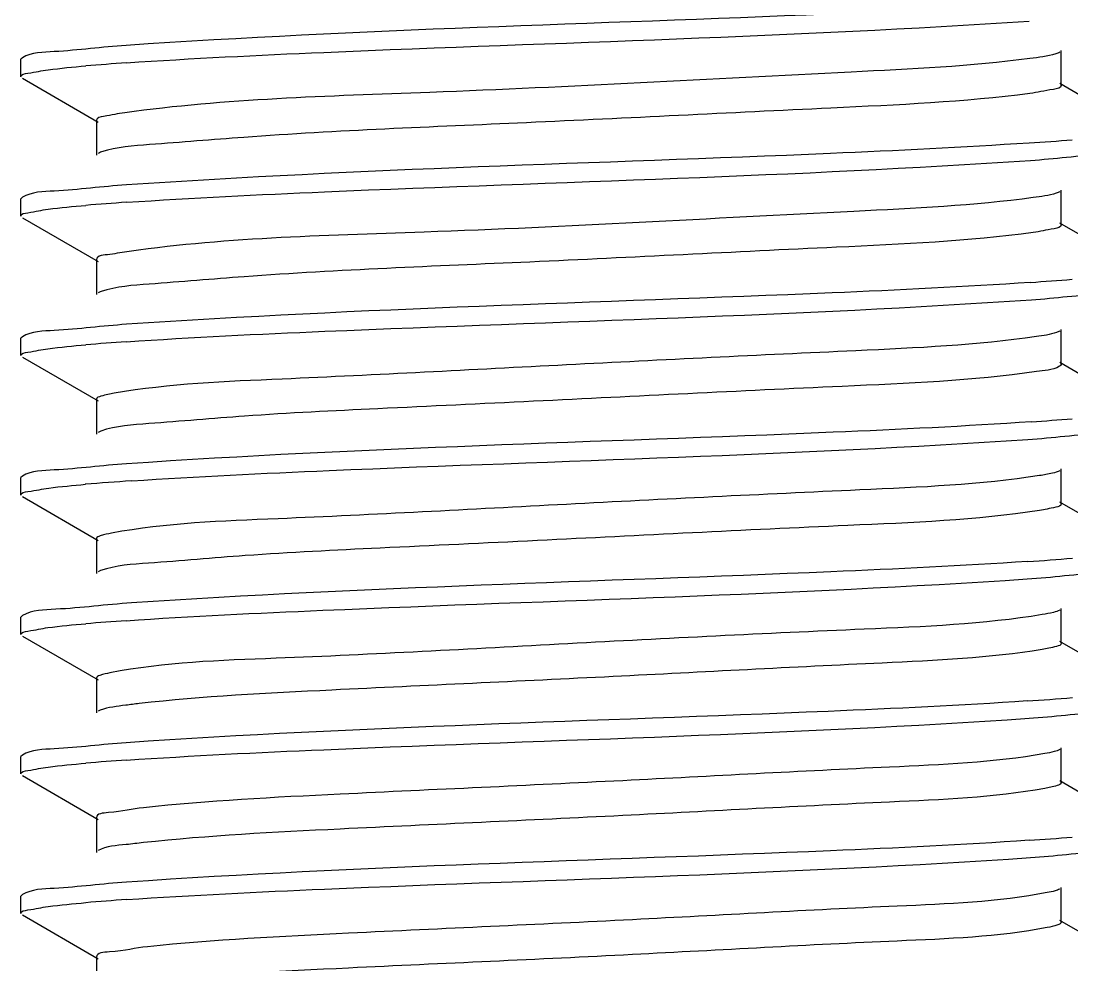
# Model space of a CAD drawing. Extents: x 54907 to 703237, y -798661 to -546661.
# Drawn here: x 370314.5 to 370508.3, y -582677.2 to -582503.1 of the extents above; entities that cross this region are included whole.
import ezdxf

# ---------------------------------------------------------------- set-up
doc = ezdxf.new("R2010")
doc.units = 0
doc.header["$LTSCALE"] = 1000
doc.header["$MEASUREMENT"] = 0

# ---------------------------------------------------------------- blocks, each defined once
blk = doc.blocks.new('gfhhrryyfd')
at = {"linetype": 'Continuous'}
for p, q in [((3693260.18, -1744434.6), (3693260.01, -1744434.79)), ((3693387.9, -1744438), (3693387.9, -1744433.71)), ((3693260.01, -1744436.93), (3693260.01, -1744434.79)), ((3693260.01, -1744436.93), (3693260.01, -1744434.79)), ((3693260.18, -1744437.12), (3693269.48, -1744442.5)), ((3693397.01, -1744443.17), (3693387.71, -1744437.78)), ((3693269.29, -1744442.29), (3693269.29, -1744446.57)), ((3693387.9, -1744455.15), (3693387.9, -1744450.86)), ((3693260.18, -1744451.74), (3693260.01, -1744451.93)), ((3693260.01, -1744454.07), (3693260.01, -1744451.93)), ((3693260.01, -1744454.07), (3693260.01, -1744451.93)), ((3693260.18, -1744454.26), (3693269.48, -1744459.65)), ((3693397.01, -1744460.32), (3693387.71, -1744454.93)), ((3693269.29, -1744459.43), (3693269.29, -1744463.72)), ((3693387.9, -1744472.29), (3693387.9, -1744468)), ((3693260.18, -1744468.89), (3693260.01, -1744469.08)), ((3693260.01, -1744471.22), (3693260.01, -1744469.08)), ((3693260.01, -1744471.22), (3693260.01, -1744469.08)), ((3693260.18, -1744471.41), (3693269.48, -1744476.79)), ((3693397.01, -1744477.46), (3693387.71, -1744472.07)), ((3693269.29, -1744476.58), (3693269.29, -1744480.86)), ((3693269.83, -1744480.5), (3693269.48, -1744480.65)), ((3693260.18, -1744486.03), (3693260.01, -1744486.22)), ((3693260.01, -1744488.36), (3693260.01, -1744486.22)), ((3693260.01, -1744488.36), (3693260.01, -1744486.22)), ((3693387.9, -1744489.44), (3693387.9, -1744485.15)), ((3693260.18, -1744488.55), (3693269.48, -1744493.94)), ((3693397.01, -1744494.61), (3693387.71, -1744489.22)), ((3693269.29, -1744493.72), (3693269.29, -1744498.01)), ((3693269.79, -1744497.65), (3693269.48, -1744497.79)), ((3693387.9, -1744506.58), (3693387.9, -1744502.29)), ((3693260.18, -1744503.18), (3693260.01, -1744503.37)), ((3693260.01, -1744505.51), (3693260.01, -1744503.37)), ((3693260.01, -1744505.51), (3693260.01, -1744503.37)), ((3693260.18, -1744505.7), (3693269.48, -1744511.08)), ((3693397.01, -1744511.75), (3693387.71, -1744506.36)), ((3693269.29, -1744510.87), (3693269.29, -1744515.15)), ((3693269.76, -1744514.81), (3693269.48, -1744514.94)), ((3693387.9, -1744523.73), (3693387.9, -1744519.44)), ((3693260.18, -1744520.32), (3693260.01, -1744520.51)), ((3693260.01, -1744522.65), (3693260.01, -1744520.51)), ((3693260.01, -1744522.65), (3693260.01, -1744520.51)), ((3693260.18, -1744522.84), (3693269.48, -1744528.23)), ((3693397.01, -1744528.9), (3693387.71, -1744523.51)), ((3693269.29, -1744528.01), (3693269.29, -1744532.3)), ((3693387.9, -1744540.87), (3693387.9, -1744536.59)), ((3693260.18, -1744537.47), (3693260.01, -1744537.66)), ((3693260.01, -1744539.8), (3693260.01, -1744537.66)), ((3693260.01, -1744539.8), (3693260.01, -1744537.66)), ((3693260.18, -1744539.99), (3693269.48, -1744545.37)), ((3693397.01, -1744546.04), (3693387.71, -1744540.65)), ((3693269.29, -1744545.16), (3693269.29, -1744549.44))]:
    blk.add_line(p, q, dxfattribs=at)
for centre, radius, start, end in [((3693292.69, -1744729.75), 295.18, 93.8295, 94.8034), ((3693364.16, -1744146.33), 299.4, 273.7874, 274.8061), ((3693292.7, -1744747.03), 295.32, 93.8282, 94.8033), ((3693364.39, -1744166.31), 296.56, 273.8141, 274.8057), ((3693292.67, -1744763.82), 294.96, 93.8315, 94.8034), ((3693364.54, -1744185.31), 294.7, 273.8323, 274.8049), ((3693293.47, -1744791.04), 305.07, 93.7375, 94.8047), ((3693363.97, -1744195.33), 301.85, 273.7646, 274.8065), ((3693292.63, -1744797.53), 294.38, 93.8369, 94.8036), ((3693363.86, -1744211.13), 303.2, 273.7534, 274.8058), ((3693292.69, -1744815.46), 295.17, 93.8296, 94.8034), ((3693364.15, -1744231.95), 299.51, 273.7864, 274.8061), ((3693292.7, -1744832.76), 295.32, 93.8281, 94.8033)]:
    blk.add_arc(centre, radius, start, end, dxfattribs=at)
for points, knots in [([(3693383.72, -1744427.95), (3693375.57, -1744428.5), (3693338.64, -1744430.27), (3693301.66, -1744431.13), (3693272.93, -1744433.08)], [0, 0, 0, 0, 0.220924, 1, 1, 1, 1]), ([(3693272.98, -1744435.22), (3693281.06, -1744434.67), (3693318.05, -1744432.89), (3693355.08, -1744432.02), (3693383.94, -1744430.08)], [0, 0, 0, 0, 0.218842, 1, 1, 1, 1]), ([(3693272.93, -1744433.08), (3693269.98, -1744433.28), (3693265.84, -1744433.86), (3693261.33, -1744433.94), (3693260.18, -1744434.6)], [0, 0, 0, 0, 0.690263, 1, 1, 1, 1]), ([(3693387.71, -1744433.93), (3693387.56, -1744434.02), (3693386.36, -1744434.42), (3693385.11, -1744434.56), (3693384.04, -1744434.7)], [0, 0, 0, 0, 0.13831, 1, 1, 1, 1]), ([(3693384.04, -1744434.7), (3693376.75, -1744435.65), (3693352.12, -1744436.81), (3693315.07, -1744438.9), (3693285.18, -1744439.65), (3693272.76, -1744441.35)], [0, 0, 0, 0, 0.197813, 0.662661, 1, 1, 1, 1]), ([(3693260.01, -1744436.93), (3693260.01, -1744436.62), (3693261.66, -1744436.41), (3693262.5, -1744436.18), (3693263.33, -1744436.08)], [0, 0, 0, 0, 0.2715, 1, 1, 1, 1]), ([(3693387.9, -1744438), (3693387.9, -1744438.36), (3693385.98, -1744438.6), (3693385.01, -1744438.86), (3693384.04, -1744438.99)], [0, 0, 0, 0, 0.272046, 1, 1, 1, 1]), ([(3693384.04, -1744438.99), (3693375.93, -1744440.04), (3693355.25, -1744440.95), (3693323.06, -1744442.63), (3693295.06, -1744443.69), (3693277.73, -1744445.16), (3693271.81, -1744445.57), (3693269.91, -1744446.18)], [0, 0, 0, 0, 0.214495, 0.542113, 0.846143, 0.947723, 1, 1, 1, 1]), ([(3693272.76, -1744441.35), (3693271.89, -1744441.47), (3693271, -1744441.7), (3693269.29, -1744441.96), (3693269.29, -1744442.29)], [0, 0, 0, 0, 0.726158, 1, 1, 1, 1]), ([(3693269.91, -1744446.18), (3693269.83, -1744446.21), (3693269.68, -1744446.26), (3693269.54, -1744446.32), (3693269.48, -1744446.36)], [0, 0, 0, 0, 0.561102, 1, 1, 1, 1]), ([(3693383.94, -1744445.08), (3693375.81, -1744445.63), (3693338.82, -1744447.41), (3693301.78, -1744448.27), (3693272.98, -1744450.23)], [0, 0, 0, 0, 0.220148, 1, 1, 1, 1]), ([(3693384.11, -1744447.21), (3693387.1, -1744447.01), (3693391.29, -1744446.43), (3693395.85, -1744446.36), (3693397.01, -1744445.69)], [0, 0, 0, 0, 0.690473, 1, 1, 1, 1]), ([(3693272.98, -1744452.37), (3693281.09, -1744451.82), (3693318.13, -1744450.03), (3693355.22, -1744449.17), (3693384.11, -1744447.21)], [0, 0, 0, 0, 0.219113, 1, 1, 1, 1]), ([(3693272.98, -1744450.23), (3693270.01, -1744450.43), (3693265.86, -1744451), (3693261.33, -1744451.08), (3693260.18, -1744451.74)], [0, 0, 0, 0, 0.690329, 1, 1, 1, 1]), ([(3693387.71, -1744451.08), (3693387.57, -1744451.15), (3693386.51, -1744451.53), (3693385.4, -1744451.66), (3693384.45, -1744451.79)], [0, 0, 0, 0, 0.141712, 1, 1, 1, 1]), ([(3693384.45, -1744451.79), (3693377.15, -1744452.79), (3693352.13, -1744453.92), (3693314.76, -1744456.15), (3693284.52, -1744456.72), (3693272.15, -1744458.58)], [0, 0, 0, 0, 0.1966, 0.666503, 1, 1, 1, 1]), ([(3693260.01, -1744454.07), (3693260.01, -1744453.76), (3693261.66, -1744453.56), (3693262.5, -1744453.33), (3693263.33, -1744453.22)], [0, 0, 0, 0, 0.27149, 1, 1, 1, 1]), ([(3693387.9, -1744455.15), (3693387.89, -1744455.47), (3693386.2, -1744455.73), (3693385.32, -1744455.96), (3693384.45, -1744456.08)], [0, 0, 0, 0, 0.273972, 1, 1, 1, 1]), ([(3693384.45, -1744456.08), (3693376.44, -1744457.18), (3693355.75, -1744458.05), (3693323.46, -1744459.77), (3693295.19, -1744460.81), (3693277.72, -1744462.31), (3693271.75, -1744462.71), (3693269.87, -1744463.34)], [0, 0, 0, 0, 0.21122, 0.539778, 0.846003, 0.948056, 1, 1, 1, 1]), ([(3693272.15, -1744458.58), (3693271.74, -1744458.64), (3693270.93, -1744458.88), (3693269.29, -1744458.85), (3693269.29, -1744459.43)], [0, 0, 0, 0, 0.420714, 1, 1, 1, 1]), ([(3693384.11, -1744462.22), (3693375.99, -1744462.77), (3693338.95, -1744464.55), (3693301.86, -1744465.41), (3693272.98, -1744467.37)], [0, 0, 0, 0, 0.219564, 1, 1, 1, 1]), ([(3693384.23, -1744464.35), (3693387.19, -1744464.15), (3693391.34, -1744463.57), (3693395.86, -1744463.5), (3693397.01, -1744462.83)], [0, 0, 0, 0, 0.690297, 1, 1, 1, 1]), ([(3693269.87, -1744463.34), (3693269.79, -1744463.36), (3693269.66, -1744463.41), (3693269.54, -1744463.47), (3693269.48, -1744463.5)], [0, 0, 0, 0, 0.557022, 1, 1, 1, 1]), ([(3693272.96, -1744469.51), (3693281.08, -1744468.96), (3693318.17, -1744467.18), (3693355.31, -1744466.32), (3693384.23, -1744464.35)], [0, 0, 0, 0, 0.219209, 1, 1, 1, 1]), ([(3693272.98, -1744467.37), (3693270.02, -1744467.57), (3693265.86, -1744468.15), (3693261.33, -1744468.22), (3693260.18, -1744468.89)], [0, 0, 0, 0, 0.690341, 1, 1, 1, 1]), ([(3693387.71, -1744468.22), (3693387.58, -1744468.29), (3693386.65, -1744468.63), (3693385.67, -1744468.76), (3693384.84, -1744468.88)], [0, 0, 0, 0, 0.145431, 1, 1, 1, 1]), ([(3693384.84, -1744468.88), (3693377.5, -1744469.95), (3693358.19, -1744470.8), (3693327.28, -1744472.32), (3693296.91, -1744473.96), (3693278.28, -1744474.67), (3693271.47, -1744475.84)], [0, 0, 0, 0, 0.19601, 0.509345, 0.817487, 1, 1, 1, 1]), ([(3693260.01, -1744471.22), (3693260.01, -1744470.91), (3693261.66, -1744470.7), (3693262.49, -1744470.48), (3693263.32, -1744470.37)], [0, 0, 0, 0, 0.271516, 1, 1, 1, 1]), ([(3693384.84, -1744473.17), (3693376.94, -1744474.32), (3693356.27, -1744475.16), (3693329.29, -1744476.55), (3693304.81, -1744477.7), (3693289, -1744478.46), (3693277.71, -1744479.47), (3693271.71, -1744479.85), (3693269.83, -1744480.5)], [0, 0, 0, 0, 0.207809, 0.537231, 0.703413, 0.845703, 0.948297, 1, 1, 1, 1]), ([(3693387.89, -1744472.29), (3693387.89, -1744472.39), (3693386.83, -1744473.1), (3693385.81, -1744473.03), (3693384.84, -1744473.17)], [0, 0, 0, 0, 0.090838, 1, 1, 1, 1]), ([(3693271.47, -1744475.84), (3693270.92, -1744475.93), (3693270.32, -1744476.07), (3693269.29, -1744476.36), (3693269.29, -1744476.58)], [0, 0, 0, 0, 0.716441, 1, 1, 1, 1]), ([(3693384.23, -1744479.35), (3693376.11, -1744479.91), (3693339.02, -1744481.69), (3693301.89, -1744482.55), (3693272.96, -1744484.52)], [0, 0, 0, 0, 0.2192, 1, 1, 1, 1]), ([(3693383.79, -1744481.53), (3693386.85, -1744481.32), (3693391.14, -1744480.73), (3693395.82, -1744480.66), (3693397.01, -1744479.98)], [0, 0, 0, 0, 0.690936, 1, 1, 1, 1]), ([(3693273.59, -1744486.62), (3693281.68, -1744486.08), (3693318.41, -1744484.32), (3693355.19, -1744483.44), (3693383.79, -1744481.53)], [0, 0, 0, 0, 0.220605, 1, 1, 1, 1]), ([(3693272.96, -1744484.52), (3693270, -1744484.72), (3693265.85, -1744485.29), (3693261.33, -1744485.37), (3693260.18, -1744486.03)], [0, 0, 0, 0, 0.69031, 1, 1, 1, 1]), ([(3693385.21, -1744485.97), (3693377.91, -1744487.1), (3693358.45, -1744487.91), (3693327.26, -1744489.46), (3693296.64, -1744491.16), (3693277.88, -1744491.79), (3693271.14, -1744493.04)], [0, 0, 0, 0, 0.193902, 0.509761, 0.820177, 1, 1, 1, 1]), ([(3693387.71, -1744485.37), (3693387.43, -1744485.52), (3693386.59, -1744485.74), (3693385.75, -1744485.89), (3693385.21, -1744485.97)], [0, 0, 0, 0, 0.364713, 1, 1, 1, 1]), ([(3693260.01, -1744488.36), (3693260.01, -1744488.04), (3693261.71, -1744487.84), (3693262.56, -1744487.61), (3693263.42, -1744487.5)], [0, 0, 0, 0, 0.271042, 1, 1, 1, 1]), ([(3693387.89, -1744489.44), (3693387.89, -1744489.7), (3693386.6, -1744489.98), (3693385.89, -1744490.16), (3693385.21, -1744490.26)], [0, 0, 0, 0, 0.278852, 1, 1, 1, 1]), ([(3693385.21, -1744490.26), (3693377.43, -1744491.46), (3693356.77, -1744492.25), (3693329.76, -1744493.67), (3693305.08, -1744494.84), (3693289.1, -1744495.6), (3693277.72, -1744496.63), (3693271.67, -1744496.99), (3693269.79, -1744497.65)], [0, 0, 0, 0, 0.204274, 0.534495, 0.701868, 0.845261, 0.94846, 1, 1, 1, 1]), ([(3693271.14, -1744493.04), (3693270.68, -1744493.13), (3693270.15, -1744493.25), (3693269.29, -1744493.53), (3693269.29, -1744493.72)], [0, 0, 0, 0, 0.712361, 1, 1, 1, 1]), ([(3693383.79, -1744496.53), (3693375.72, -1744497.07), (3693338.99, -1744498.83), (3693302.22, -1744499.71), (3693273.59, -1744501.62)], [0, 0, 0, 0, 0.219765, 1, 1, 1, 1]), ([(3693383.71, -1744498.68), (3693386.79, -1744498.47), (3693391.11, -1744497.87), (3693395.81, -1744497.81), (3693397.01, -1744497.12)], [0, 0, 0, 0, 0.691035, 1, 1, 1, 1]), ([(3693272.93, -1744503.81), (3693280.98, -1744503.26), (3693317.91, -1744501.48), (3693354.88, -1744500.6), (3693383.71, -1744498.68)], [0, 0, 0, 0, 0.218367, 1, 1, 1, 1]), ([(3693273.59, -1744501.62), (3693270.48, -1744501.83), (3693266.13, -1744502.43), (3693261.38, -1744502.49), (3693260.18, -1744503.18)], [0, 0, 0, 0, 0.691189, 1, 1, 1, 1]), ([(3693385.55, -1744503.06), (3693378.33, -1744504.26), (3693358.81, -1744505.01), (3693327.42, -1744506.6), (3693296.55, -1744508.35), (3693277.65, -1744508.9), (3693270.94, -1744510.22)], [0, 0, 0, 0, 0.191149, 0.508776, 0.821496, 1, 1, 1, 1]), ([(3693387.71, -1744502.51), (3693387.47, -1744502.65), (3693386.74, -1744502.85), (3693386.01, -1744502.99), (3693385.55, -1744503.06)], [0, 0, 0, 0, 0.370671, 1, 1, 1, 1]), ([(3693260.01, -1744505.51), (3693260.01, -1744505.2), (3693261.65, -1744504.99), (3693262.49, -1744504.77), (3693263.31, -1744504.66)], [0, 0, 0, 0, 0.271561, 1, 1, 1, 1]), ([(3693387.89, -1744506.58), (3693387.89, -1744506.82), (3693386.78, -1744507.1), (3693386.14, -1744507.25), (3693385.55, -1744507.35)], [0, 0, 0, 0, 0.281956, 1, 1, 1, 1]), ([(3693385.55, -1744507.35), (3693379.06, -1744508.42), (3693361.4, -1744509.17), (3693332.31, -1744510.75), (3693301.85, -1744512.14), (3693282.4, -1744513.12), (3693274.54, -1744514)], [0, 0, 0, 0, 0.177542, 0.475313, 0.786662, 1, 1, 1, 1]), ([(3693270.94, -1744510.22), (3693270.52, -1744510.31), (3693270.04, -1744510.41), (3693269.29, -1744510.69), (3693269.29, -1744510.87)], [0, 0, 0, 0, 0.709245, 1, 1, 1, 1]), ([(3693274.54, -1744514), (3693273.99, -1744514.06), (3693272.39, -1744514.27), (3693270.76, -1744514.45), (3693269.76, -1744514.81)], [0, 0, 0, 0, 0.345692, 1, 1, 1, 1]), ([(3693383.71, -1744513.68), (3693375.56, -1744514.22), (3693338.63, -1744515.99), (3693301.66, -1744516.85), (3693272.93, -1744518.81)], [0, 0, 0, 0, 0.220951, 1, 1, 1, 1]), ([(3693383.93, -1744515.81), (3693386.96, -1744515.6), (3693391.2, -1744515.01), (3693395.83, -1744514.95), (3693397.01, -1744514.27)], [0, 0, 0, 0, 0.690732, 1, 1, 1, 1]), ([(3693272.97, -1744520.95), (3693281.06, -1744520.4), (3693318.04, -1744518.62), (3693355.07, -1744517.75), (3693383.93, -1744515.81)], [0, 0, 0, 0, 0.21883, 1, 1, 1, 1]), ([(3693272.93, -1744518.81), (3693269.98, -1744519.01), (3693265.84, -1744519.58), (3693261.33, -1744519.66), (3693260.18, -1744520.32)], [0, 0, 0, 0, 0.69026, 1, 1, 1, 1]), ([(3693387.71, -1744519.66), (3693387.5, -1744519.78), (3693386.88, -1744519.96), (3693386.26, -1744520.09), (3693385.87, -1744520.15)], [0, 0, 0, 0, 0.377326, 1, 1, 1, 1]), ([(3693385.87, -1744520.15), (3693379.59, -1744521.27), (3693362.2, -1744521.96), (3693333.36, -1744523.57), (3693302.75, -1744524.94), (3693283.08, -1744525.94), (3693275.05, -1744526.8)], [0, 0, 0, 0, 0.172452, 0.468288, 0.781567, 1, 1, 1, 1]), ([(3693260.01, -1744522.65), (3693260.01, -1744522.34), (3693261.66, -1744522.14), (3693262.5, -1744521.91), (3693263.33, -1744521.8)], [0, 0, 0, 0, 0.271501, 1, 1, 1, 1]), ([(3693387.89, -1744523.73), (3693387.89, -1744523.93), (3693386.95, -1744524.22), (3693386.38, -1744524.35), (3693385.87, -1744524.44)], [0, 0, 0, 0, 0.285684, 1, 1, 1, 1]), ([(3693385.87, -1744524.44), (3693379.59, -1744525.56), (3693362.2, -1744526.25), (3693333.36, -1744527.86), (3693302.75, -1744529.23), (3693283.08, -1744530.23), (3693275.05, -1744531.09)], [0, 0, 0, 0, 0.172452, 0.468288, 0.781567, 1, 1, 1, 1]), ([(3693275.05, -1744526.8), (3693273.61, -1744526.95), (3693272.24, -1744527.38), (3693269.29, -1744527.49), (3693269.3, -1744528.01)], [0, 0, 0, 0, 0.733301, 1, 1, 1, 1]), ([(3693275.05, -1744531.09), (3693274.35, -1744531.16), (3693272.5, -1744531.44), (3693270.5, -1744531.49), (3693269.48, -1744532.08)], [0, 0, 0, 0, 0.372857, 1, 1, 1, 1]), ([(3693383.93, -1744530.81), (3693375.8, -1744531.36), (3693338.81, -1744533.13), (3693301.78, -1744533.99), (3693272.97, -1744535.95)], [0, 0, 0, 0, 0.220171, 1, 1, 1, 1]), ([(3693384.11, -1744532.94), (3693387.1, -1744532.74), (3693391.28, -1744532.16), (3693395.85, -1744532.08), (3693397.01, -1744531.42)], [0, 0, 0, 0, 0.69048, 1, 1, 1, 1]), ([(3693272.98, -1744538.09), (3693281.09, -1744537.54), (3693318.13, -1744535.76), (3693355.22, -1744534.9), (3693384.11, -1744532.94)], [0, 0, 0, 0, 0.219107, 1, 1, 1, 1]), ([(3693272.97, -1744535.95), (3693270.01, -1744536.15), (3693265.86, -1744536.73), (3693261.33, -1744536.81), (3693260.18, -1744537.47)], [0, 0, 0, 0, 0.690327, 1, 1, 1, 1]), ([(3693386.17, -1744537.24), (3693380.1, -1744538.41), (3693362.99, -1744539.03), (3693334.41, -1744540.69), (3693303.67, -1744542.03), (3693283.78, -1744543.05), (3693275.57, -1744543.89)], [0, 0, 0, 0, 0.167345, 0.461239, 0.776453, 1, 1, 1, 1]), ([(3693387.71, -1744536.8), (3693387.53, -1744536.91), (3693387.01, -1744537.07), (3693386.49, -1744537.18), (3693386.17, -1744537.24)], [0, 0, 0, 0, 0.384795, 1, 1, 1, 1]), ([(3693260.01, -1744539.8), (3693260.01, -1744539.49), (3693261.66, -1744539.28), (3693262.5, -1744539.06), (3693263.33, -1744538.95)], [0, 0, 0, 0, 0.27149, 1, 1, 1, 1]), ([(3693386.17, -1744541.53), (3693380.1, -1744542.7), (3693362.99, -1744543.31), (3693334.41, -1744544.98), (3693303.67, -1744546.32), (3693283.78, -1744547.33), (3693275.57, -1744548.18)], [0, 0, 0, 0, 0.167345, 0.461239, 0.776453, 1, 1, 1, 1]), ([(3693387.89, -1744540.87), (3693387.89, -1744541.05), (3693387.11, -1744541.33), (3693386.61, -1744541.45), (3693386.17, -1744541.53)], [0, 0, 0, 0, 0.290187, 1, 1, 1, 1]), ([(3693275.57, -1744543.89), (3693274, -1744544.05), (3693272.52, -1744544.52), (3693269.29, -1744544.59), (3693269.3, -1744545.16)], [0, 0, 0, 0, 0.734146, 1, 1, 1, 1])]:
    blk.add_open_spline(points, degree=3, knots=knots, dxfattribs=at)
for points in [[(3693263.33, -1744436.08), (3693264.87, -1744435.88), (3693266.42, -1744435.73), (3693267.97, -1744435.6)], [(3693263.33, -1744453.22), (3693264.87, -1744453.02), (3693266.42, -1744452.88), (3693267.97, -1744452.75)], [(3693263.32, -1744470.37), (3693264.87, -1744470.17), (3693266.42, -1744470.02), (3693267.97, -1744469.89)], [(3693263.42, -1744487.5), (3693264.91, -1744487.31), (3693266.42, -1744487.17), (3693267.92, -1744487.04)], [(3693263.31, -1744504.66), (3693264.86, -1744504.46), (3693266.42, -1744504.31), (3693267.97, -1744504.18)], [(3693263.33, -1744521.8), (3693264.87, -1744521.6), (3693266.42, -1744521.46), (3693267.97, -1744521.33)], [(3693263.33, -1744538.95), (3693264.87, -1744538.75), (3693266.42, -1744538.6), (3693267.97, -1744538.47)]]:
    blk.add_open_spline(points, degree=3, dxfattribs=at)

msp = doc.modelspace()

# ---------------------------------------------------------------- block references
at = {"lineweight": -3, "xscale": 1.5, "yscale": 1.5, "zscale": 1.5}
msp.add_blockref('gfhhrryyfd', (-5169575.55, 2034142.04), dxfattribs=at)

doc.saveas('drawing.dxf')
